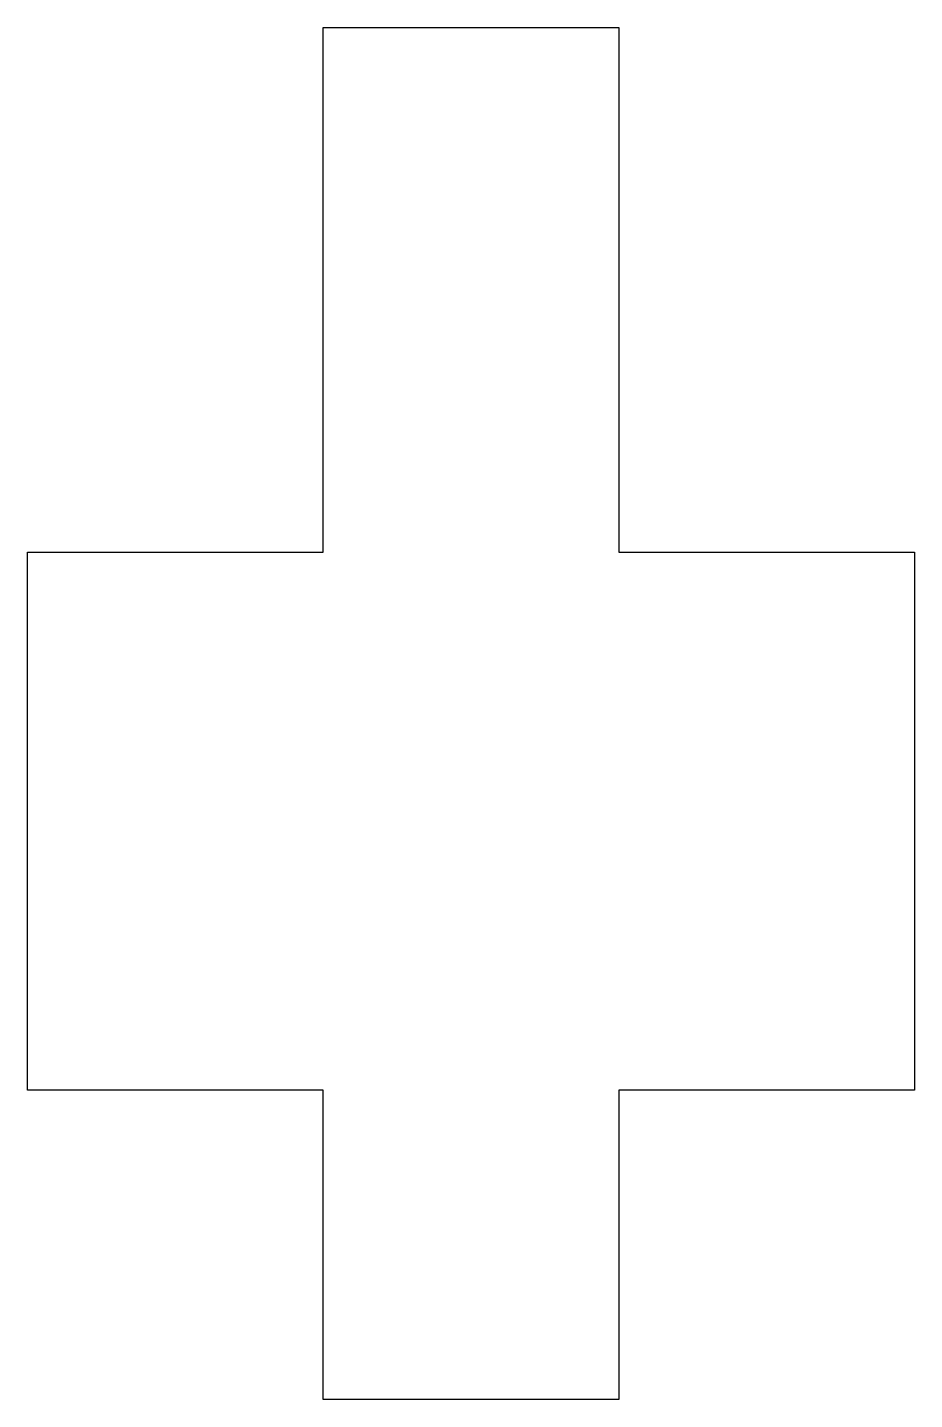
# Model space of a CAD drawing. Header units: millimetres. Extents: x -8.2 to 8.3, y 30.5 to 56.
import ezdxf

# ---------------------------------------------------------------- set-up
doc = ezdxf.new("R2010")
doc.units = ezdxf.units.MM
doc.layers.get('0').update_dxf_attribs({"linetype": 'CONTINUOUS'})

msp = doc.modelspace()

# ---------------------------------------------------------------- linework, layer by layer
msp.add_lwpolyline([(8.251, 46.25), (8.251, 36.25), (2.751, 36.25), (2.751, 30.5), (-2.749, 30.5), (-2.749, 36.25), (-8.249, 36.25), (-8.249, 46.25), (-2.749, 46.25), (-2.749, 56), (2.751, 56), (2.751, 46.25)], close=True)

doc.saveas('drawing.dxf')
